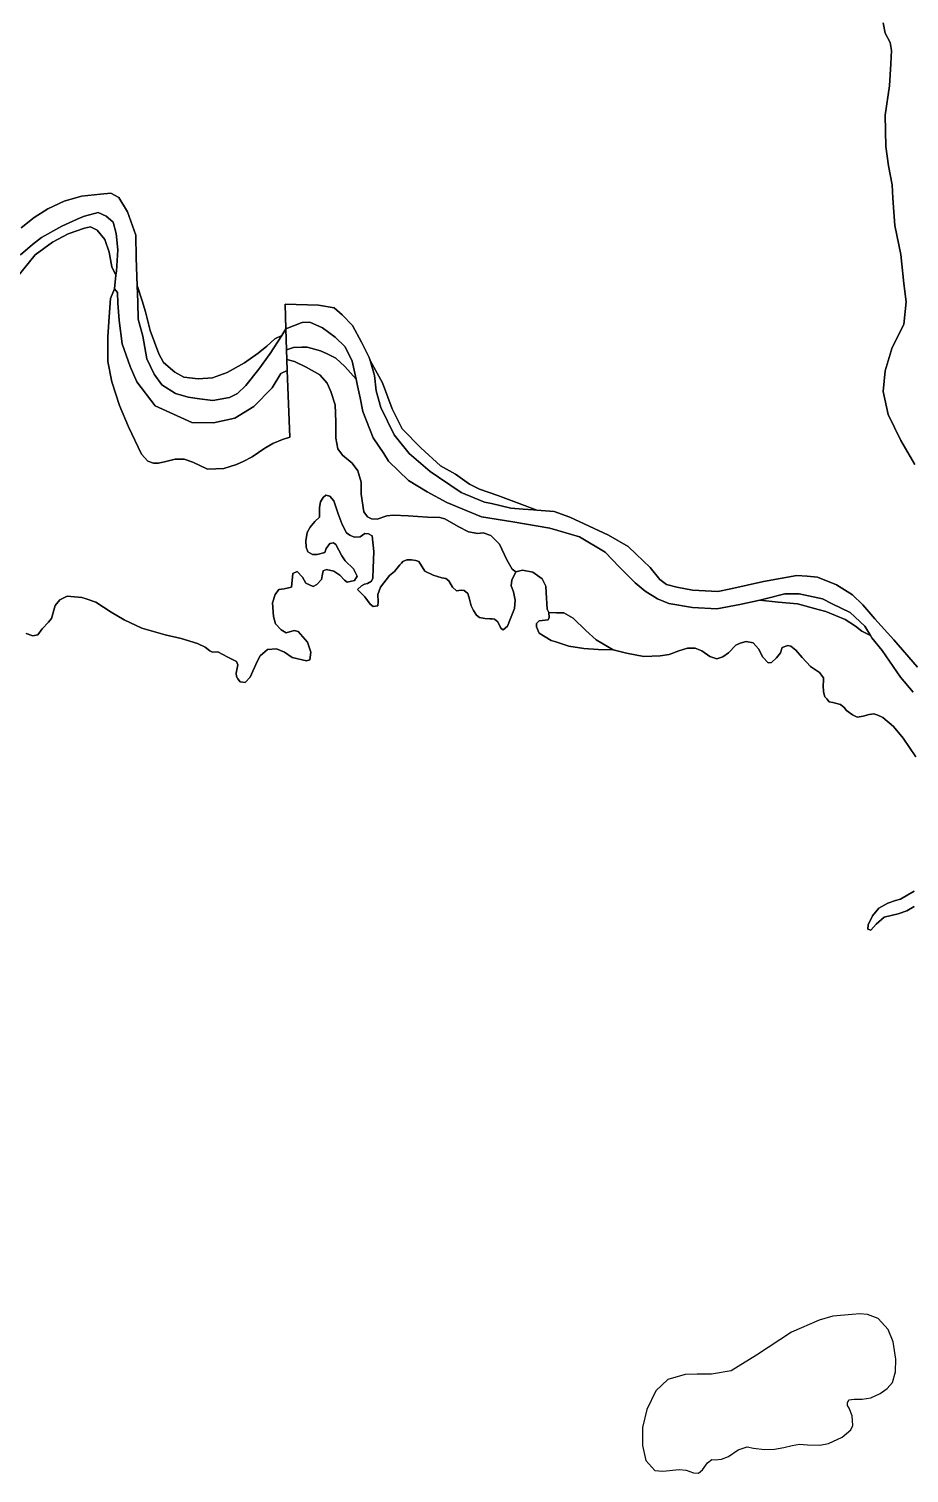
# Model space of a CAD drawing. Header units: inches. Extents: x 288635 to 1232953, y 676945 to 1655780.
# Drawn here: x 475817 to 501520, y 713603 to 755798 of the extents above; entities that cross this region are included whole.
import ezdxf

# ---------------------------------------------------------------- set-up
doc = ezdxf.new("R2010")
doc.units = ezdxf.units.IN
doc.header["$MEASUREMENT"] = 0

msp = doc.modelspace()

# ---------------------------------------------------------------- linework, layer by layer
at = {"color": 1}
for points in [[(501685.3414, 743068.0777), (501278.9406, 743774.1991), (500908.0999, 744531.1206), (500765.8596, 745206.762), (500816.6597, 745806.2032), (501030.0201, 746492.0045), (501365.3008, 747162.5659), (501436.4209, 747828.0472), (501365.3008, 748361.4483), (501273.8606, 749209.81), (501106.2203, 750058.1717), (501045.2602, 750850.6533), (501030.0201, 751241.814), (500918.2599, 751795.5352), (500836.9797, 752359.4163), (500821.7397, 753273.8181), (500948.74, 754137.4198), (500989.3801, 754772.4211), (501004.6201, 755168.6619), (500967.3667, 755401.7074), (500819.1997, 755671.5829), (500760.9913, 755973.2085)], [(500760.9913, 755973.2085), (500819.1997, 755671.5829), (500967.3667, 755401.7074), (501004.6201, 755168.6619), (500989.3801, 754772.4211), (500948.74, 754137.4198), (500821.7397, 753273.8181), (500836.9797, 752359.4163), (500918.2599, 751795.5352), (501030.0201, 751241.814), (501045.2602, 750850.6533), (501106.2203, 750058.1717), (501273.8606, 749209.81), (501365.3008, 748361.4483), (501436.4209, 747828.0472), (501365.3008, 747162.5659), (501030.0201, 746492.0045), (500816.6597, 745806.2032), (500765.8596, 745206.762), (500908.0999, 744531.1206), (501278.9406, 743774.1991), (501685.3414, 743068.0777)], [(475591.1321, 749985.0768), (475972.1328, 750289.8774), (476373.4536, 750543.8779), (476845.8946, 750767.3984), (477348.8156, 750909.6387), (477907.6167, 750970.5988), (478212.4173, 750995.9989), (478441.0178, 750868.9986), (478700.0983, 750457.5178), (478943.9388, 749766.6364), (478949.0188, 749111.3151), (478980.9204, 748297.8245), (478999.8189, 747815.9125), (479004.8989, 747312.9915), (479142.0592, 746820.2305), (479263.9794, 746159.8292), (479477.3398, 745712.7883), (479695.7803, 745397.8277), (480102.1811, 745148.9072), (480462.8618, 745042.2269), (480798.1425, 744986.3468), (481189.3033, 744945.7067), (481671.9042, 745032.0669), (481907.9554, 745146.8752), (482151.7959, 745375.4756), (482527.7166, 745858.0766), (482862.9973, 746315.2775), (483206.7092, 746839.4381), (483324.2035, 747038.2553), (483324.2035, 747038.2553), (483339.5562, 746424.9574), (483346.8241, 746134.6269), (483354.7497, 745818.0231), (483177.9579, 745731.0763), (482918.8774, 745309.4355), (482385.4763, 744765.8744), (481834.4646, 744427.5457), (481209.6233, 744290.3854), (480574.622, 744295.4654), (479507.8199, 744788.2264), (478964.2588, 745489.2678), (478771.2184, 745931.2287), (478542.618, 746591.63), (478451.1778, 747277.4314), (478415.6177, 747785.4324), (478400.3777, 748100.3931), (478319.0975, 748201.9933), (478358.735, 748602.3322), (478369.8976, 748715.0743), (478410.5377, 749339.9155), (478364.8176, 749822.5165), (478278.4574, 750152.7172), (478203.783, 750216.4636), (478070.177, 750330.5175), (477841.5766, 750437.1977), (477440.2558, 750330.5175), (477314.4099, 750273.4028), (476779.8544, 750030.7969), (476180.4132, 749705.6763), (475921.3327, 749502.4759), (475570.812, 749192.5952)], [(501765.7787, 737151.1802), (501074.8973, 737948.7418), (500521.1762, 738563.4231), (500170.6555, 738974.9039), (499870.9349, 739264.4645), (499398.494, 739554.025), (498844.7729, 739782.6255), (498544.6849, 739805.5136), (498245.3317, 739828.3456), (497264.8897, 739655.6252), (496314.9278, 739437.1848), (495938.9647, 739356.2856), (495192.2032, 739396.9257), (494740.0823, 739483.2859), (494435.2817, 739564.5661), (494237.1613, 739706.8063), (493962.8408, 740057.327), (493551.36, 740448.4878), (493312.5995, 740672.0083), (492743.6384, 741002.2089), (491610.7961, 741535.61), (491153.5952, 741698.1703), (490645.9258, 741741.1931), (490132.0042, 741929.5645), (489507.5863, 742167.6899), (488978.4186, 742347.607), (488687.3763, 742501.0656), (488269.3338, 742786.8162), (487840.708, 743035.525), (487263.9151, 743554.1094), (486720.2835, 744113.9688), (486423.9496, 744698.17), (486144.549, 745460.1715), (485783.7359, 746110.3406), (485757.2926, 746201.5244), (485529.7505, 746646.0253), (485265.1667, 747127.5679), (484963.5411, 747439.7768), (484730.7073, 747651.4439), (484270.3313, 747725.5274), (483298.6695, 747752.8139), (483324.2035, 747038.2553), (483206.7092, 746839.4381), (482997.8365, 746744.3334), (482765.0027, 746532.6663), (482506.7689, 746320.9993), (482113.0681, 746045.832), (481605.0671, 745757.9648), (481181.7329, 745601.3311), (480758.3987, 745575.9311), (480339.2979, 745626.7312), (480081.064, 745766.4315), (479746.63, 746054.2987), (479606.9297, 746299.8325), (479357.1626, 746985.6339), (479225.929, 747531.735), (479124.3288, 747849.2356), (478980.9204, 748297.8245), (478949.0188, 749111.3151), (478943.9388, 749766.6364), (478700.0983, 750457.5178), (478441.0178, 750868.9986), (478212.4173, 750995.9989), (477907.6167, 750970.5988), (477348.8156, 750909.6387), (476845.8946, 750767.3984), (476373.4536, 750543.8779), (475972.1328, 750289.8774), (475591.1321, 749985.0768)], [(475570.812, 749192.5952), (475921.3327, 749502.4759), (476180.4132, 749705.6763), (476779.8544, 750030.7969), (477314.4099, 750273.4028), (477440.2558, 750330.5175), (477841.5766, 750437.1977), (478070.177, 750330.5175), (478203.783, 750216.4636), (478278.4574, 750152.7172), (478278.4574, 750152.7172), (478364.8176, 749822.5165), (478410.5377, 749339.9155), (478369.8976, 748715.0743), (478358.735, 748602.3322), (478238.1009, 748849.8344), (478158.7257, 749278.4602), (478031.7255, 749648.8777), (477809.475, 749918.7532), (477613.683, 750014.0034), (477444.3493, 749971.67), (476968.0984, 749807.628), (476502.4308, 749569.5025), (475999.7214, 749199.0851), (475459.9703, 748537.6254)], [(475459.9703, 748537.6254), (475999.7214, 749199.0851), (476502.4308, 749569.5025), (476968.0984, 749807.628), (477444.3493, 749971.67), (477613.683, 750014.0034), (477809.475, 749918.7532), (478031.7255, 749648.8777), (478158.7257, 749278.4602), (478238.1009, 748849.8344), (478358.735, 748602.3322), (478319.0975, 748201.9933), (478198.0874, 747918.0747), (478162.5273, 747384.6736), (478121.8872, 746805.5525), (478116.8072, 746079.111), (478238.7275, 745484.7498), (478462.2479, 744793.8685), (478721.3284, 744174.1072), (479102.3292, 743371.4656), (479285.2096, 743168.2652), (479285.2096, 743168.2652), (479452.8499, 743112.3851), (479605.2502, 743112.3851), (479818.6106, 743163.1852), (480087.8512, 743224.1453), (480346.9317, 743224.1453), (480606.0122, 743137.7852), (481027.653, 742934.5847), (481271.4935, 742939.6648), (481510.254, 742954.9048), (481876.0147, 743071.745), (482074.1351, 743163.1852), (482333.2157, 743290.1855), (482704.0564, 743544.186), (482937.7369, 743681.3462), (483222.2174, 743803.2665), (483437.9816, 743873.3899), (483354.7497, 745818.0231), (483346.8241, 746134.6269), (483570.0514, 746081.2048), (483908.7187, 745917.1628), (484316.1778, 745689.6206), (484522.5533, 745451.4952), (484633.6785, 745208.078), (484755.3871, 744811.2022), (484781.8454, 744313.7846), (484776.5538, 743837.5336), (484834.7622, 743530.6163), (484972.3458, 743340.1159), (485258.0964, 743112.5738), (485420.4451, 742882.7034), (485516.9653, 742552.5027), (485516.9653, 742201.982), (485598.2454, 741688.901), (485699.8456, 741541.5807), (485821.7659, 741480.6206), (485984.3262, 741475.5405), (486268.8068, 741566.9807), (486456.7671, 741592.3808), (486888.568, 741566.9807), (487457.5291, 741536.5007), (487813.1298, 741521.2606), (487965.5301, 741480.6206), (488351.6109, 741257.1001), (488656.4115, 741104.6998), (488925.6521, 741053.8997), (489083.1324, 741074.2197), (489306.6528, 740992.9396), (489560.6533, 740744.0191), (489768.9338, 740281.7382), (489931.4941, 740012.4976), (490033.0943, 739931.2175), (489921.0288, 739688.2184), (489900.7088, 739525.658), (489966.7489, 739352.9377), (490017.549, 739104.0172), (489997.229, 738865.2567), (489875.3088, 738575.6961), (489794.0286, 738352.1757), (489667.0283, 738240.4155), (489616.2282, 738270.8955), (489590.8282, 738311.5356), (489509.548, 738474.0959), (489407.9478, 738555.3761), (489341.9077, 738560.4561), (489275.8676, 738560.4561), (489128.5473, 738575.6961), (488971.0669, 738601.0962), (488889.7868, 738672.2163), (488803.4266, 738804.2966), (488732.3065, 738946.5369), (488686.5864, 739139.5773), (488635.7863, 739302.1376), (488524.0261, 739388.4978), (488437.6659, 739403.7378), (488305.5856, 739383.4178), (488183.6654, 739485.018), (488076.9852, 739672.9783), (487995.705, 739744.0985), (487873.7848, 739764.4185), (487624.8643, 739835.5387), (487381.0238, 739957.4589), (487200.1489, 740236.6338), (487113.7887, 740267.1138), (486986.7884, 740282.3539), (486854.7082, 740282.3539), (486737.868, 740241.7138), (486697.2279, 740190.9137), (486646.4278, 740135.0336), (486492.022, 739947.2989), (486349.7817, 739825.3786), (486085.6212, 739490.098), (486004.341, 739271.6575), (486019.581, 739058.2971), (486004.341, 738946.5369), (485872.2607, 738921.1368), (485780.8206, 738987.177), (485628.4203, 739205.6174), (485416.667, 739422.6791), (485526.8201, 739530.7381), (485613.1802, 739571.3781), (485699.5404, 739596.7782), (485816.3806, 739657.7383), (485862.1007, 739749.1785), (485872.2607, 740038.7391), (485887.5008, 740531.5001), (485836.7007, 740983.621), (485730.0205, 741044.5811), (485628.4203, 741054.7411), (485486.18, 740958.2209), (485318.5396, 740948.0609), (485186.4594, 741003.941), (485089.9392, 741075.0611), (484962.9389, 741313.8216), (484846.0987, 741633.8623), (484724.1785, 742004.703), (484602.2582, 742141.8633), (484485.418, 742177.4234), (484409.2178, 742111.3832), (484333.0177, 741984.383), (484302.5376, 741816.7426), (484302.5376, 741532.2621), (484165.3773, 741410.3418), (484028.2171, 741242.7015), (483941.8569, 741080.1412), (483901.2168, 740841.3807), (483911.3768, 740658.5003), (483957.0969, 740521.34), (484099.3372, 740440.0599), (484231.4175, 740440.0599), (484460.0179, 740501.02), (484500.658, 740612.7802), (484602.2582, 740760.1005), (484714.0184, 740780.4206), (484774.9786, 740729.6205), (484871.4987, 740572.1401), (484957.8589, 740404.4998), (485054.3791, 740252.0995), (485293.1396, 740018.419), (485399.8198, 739805.0586), (485328.6997, 739678.0584), (485110.2957, 739636.7698), (485035.8324, 739688.8044), (484893.5921, 739836.1247), (484720.8718, 739952.965), (484502.4313, 739998.6851), (484410.9912, 739963.125), (484390.6711, 739871.6848), (484365.2711, 739714.2045), (484226.3116, 739566.4609), (484118.3614, 739502.9607), (483902.9901, 739607.5243), (483807.2108, 739776.0113), (483648.4605, 739947.4616), (483527.8102, 739883.9615), (483487.9875, 739485.7647), (483267.4597, 739439.4606), (483115.0594, 739420.4106), (483007.1092, 739274.3603), (482930.909, 739026.7098), (482962.6591, 738633.009), (483013.4592, 738417.1086), (483178.5595, 738239.3082), (483332.7603, 738148.9906), (483559.5603, 738220.2582), (483680.2105, 738188.5081), (483953.7902, 737880.3208), (484045.2304, 737590.7603), (484024.9104, 737367.2398), (483923.3102, 737331.6797), (483505.4249, 737432.4417), (483281.8438, 737592.1424), (483043.0833, 737688.6626), (482784.0028, 737668.3426), (482565.5624, 737480.3822), (482484.2822, 737312.7419), (482281.0818, 736855.541), (482133.7615, 736703.1406), (481981.3612, 736723.4607), (481920.4011, 736804.7409), (481879.761, 736875.861), (481869.601, 736972.3812), (481884.841, 737068.9014), (481920.4011, 737221.3017), (481874.681, 737312.7419), (481625.7605, 737439.7421), (481331.1199, 737602.3024), (481173.6396, 737592.1424), (481097.4394, 737627.7025), (480965.3592, 737734.3827), (480741.8387, 737846.1429), (480264.3178, 737988.3832), (479791.8768, 738089.9834), (479116.2355, 738293.1838), (478598.0744, 738531.9443), (478222.1537, 738760.5448), (477775.1128, 739050.1053), (477490.8663, 739144.8542), (477363.632, 739187.2656), (476931.8311, 739227.9057), (476723.5507, 739121.2255), (476581.3104, 738948.5051), (476474.6302, 738567.5044), (476388.27, 738465.9042), (476200.3096, 738267.7838), (476073.3094, 738095.0634), (475931.0691, 738069.6634), (475738.0287, 738130.6235)], [(501633.6985, 736419.6588), (501267.9377, 736856.5396), (500729.4567, 737638.8612), (500434.8161, 738004.6219), (500394.9762, 738072.3497), (500231.6157, 738350.0626), (499799.8148, 738746.3034), (499276.6939, 739001.3248), (498987.0132, 739142.5442), (498311.3718, 739289.8645), (497894.811, 739289.8645), (497351.2499, 739152.7042), (497158.3961, 739110.8346), (496579.0884, 738985.0639), (495903.4047, 738858.4446), (495197.2833, 738894.0047), (494506.4019, 739010.845), (494176.2012, 739148.0052), (493815.5205, 739371.5257), (493515.7999, 739610.2862), (493204.8869, 739928.186), (493063.679, 740072.5671), (492647.1182, 740514.528), (491890.1966, 740961.5689), (491031.6749, 741210.4894), (489944.5528, 741398.4497), (489033.5376, 741546.405), (488022.6156, 741962.9659), (487443.4944, 742272.8465), (486905.0133, 742603.0471), (486320.8122, 743172.0083), (486176.5495, 743391.681), (485873.7713, 743852.7296), (485568.9707, 744619.8112), (485486.0563, 745019.8577), (485413.3336, 745370.731), (485371.1978, 745568.3334), (485259.875, 746090.3991), (485053.4996, 746508.4417), (484757.1656, 746788.9005), (484392.0399, 747064.0678), (484021.6225, 747233.4014), (483799.3721, 747222.8181), (483766.4693, 747210.0381), (483324.2035, 747038.2553), (483324.2035, 747038.2553), (483298.6695, 747752.8139), (484270.3313, 747725.5274), (484730.7073, 747651.4439), (484963.5411, 747439.7768), (485265.1667, 747127.5679), (485529.7505, 746646.0253), (485757.2926, 746201.5244), (485783.7359, 746110.3406), (485910.7513, 745672.3566), (485953.0847, 745222.5641), (486092.2117, 744736.6514), (486483.3725, 743939.0898), (486925.3334, 743390.4487), (487534.9346, 742862.1277), (487776.2881, 742700.7734), (488439.1764, 742257.6064), (489119.8978, 741968.0459), (489329.8715, 741931.8508), (489888.6726, 741794.6905), (490249.3534, 741769.2905), (490554.154, 741748.9704), (490645.9258, 741741.1931), (491153.5952, 741698.1703), (491610.7961, 741535.61), (492743.6384, 741002.2089), (493312.5995, 740672.0083), (493551.36, 740448.4878), (493962.8408, 740057.327), (494237.1613, 739706.8063), (494435.2817, 739564.5661), (494740.0823, 739483.2859), (495192.2032, 739396.9257), (495938.9647, 739356.2856), (496314.9278, 739437.1848), (497264.8897, 739655.6252), (498245.3317, 739828.3456), (498544.6849, 739805.5136), (498844.7729, 739782.6255), (499398.494, 739554.025), (499870.9349, 739264.4645), (500170.6555, 738974.9039), (500521.1762, 738563.4231), (501074.8973, 737948.7418), (501765.7787, 737151.1802)], [(501716.2286, 734529.7555), (501350.4679, 735073.3166), (501065.9873, 735413.6773), (500751.0267, 735682.9178), (500603.7064, 735743.878), (500486.8662, 735784.518), (500354.7859, 735764.198), (500176.9856, 735718.4779), (500004.2652, 735693.0779), (499867.105, 735754.038), (499689.3046, 735881.0382), (499623.2645, 735972.4784), (499516.5843, 736058.8386), (499287.9838, 736114.7187), (499186.3836, 736140.1188), (499115.2634, 736226.4789), (499059.3833, 736287.4391), (499023.8233, 736424.5993), (499008.5832, 736617.6397), (499023.8233, 736749.72), (499018.7433, 736836.0802), (498901.903, 736998.6405), (498642.8225, 737171.3608), (498398.982, 737430.4413), (498216.1016, 737643.8018), (498063.7013, 737765.722), (497977.3412, 737786.0421), (497812.4948, 737722.5419), (497761.6947, 737565.0616), (497649.9345, 737417.7413), (497497.5342, 737290.7411), (497406.094, 737280.581), (497248.6137, 737438.0614), (497121.6135, 737681.9018), (496964.1331, 737864.7822), (496766.0127, 737895.2623), (496583.1324, 737854.6222), (496456.1321, 737788.5821), (496242.7717, 737570.1416), (496085.2914, 737448.2214), (495902.411, 737397.4213), (495704.2906, 737463.4614), (495470.6102, 737626.0217), (495272.4898, 737707.3019), (495043.8893, 737702.2219), (494794.9688, 737626.0217), (494510.4882, 737524.4215), (494246.3277, 737478.7014), (493768.8068, 737458.3814), (493270.9658, 737559.9816), (492874.725, 737656.5018), (492376.884, 737951.1424), (492080.3384, 738219.254), (491709.4976, 738585.0148), (491435.1771, 738737.4151), (491221.8167, 738737.4151), (491003.3762, 738742.4951), (490952.5761, 738849.1753), (490917.0611, 739327.547), (490911.936, 739519.7366), (490800.1758, 739728.017), (490536.0153, 739926.1374), (490226.1347, 739987.0976), (490033.0943, 739931.2175), (489931.4941, 740012.4976), (489768.9338, 740281.7382), (489560.6533, 740744.0191), (489306.6528, 740992.9396), (489083.1324, 741074.2197), (488925.6521, 741053.8997), (488656.4115, 741104.6998), (488351.6109, 741257.1001), (487965.5301, 741480.6206), (487813.1298, 741521.2606), (487457.5291, 741536.5007), (486888.568, 741566.9807), (486456.7671, 741592.3808), (486268.8068, 741566.9807), (485984.3262, 741475.5405), (485821.7659, 741480.6206), (485699.8456, 741541.5807), (485598.2454, 741688.901), (485516.9653, 742201.982), (485516.9653, 742552.5027), (485420.4451, 742882.7034), (485258.0964, 743112.5738), (484972.3458, 743340.1159), (484834.7622, 743530.6163), (484776.5538, 743837.5336), (484781.8454, 744313.7846), (484755.3871, 744811.2022), (484633.6785, 745208.078), (484522.5533, 745451.4952), (484316.1778, 745689.6206), (483908.7187, 745917.1628), (483570.0514, 746081.2048), (483346.8241, 746134.6269), (483339.5562, 746424.9574), (483543.593, 746493.9556), (483788.3991, 746497.2197), (483940.4688, 746499.2473), (484332.0529, 746393.4137), (484527.8449, 746308.7469), (484776.5538, 746176.4549), (485041.1376, 745933.0378), (485371.1978, 745568.3334), (485413.3336, 745370.731), (485486.0563, 745019.8577), (485568.9707, 744619.8112), (485873.7713, 743852.7296), (486176.5495, 743391.681), (486320.8122, 743172.0083), (486905.0133, 742603.0471), (487443.4944, 742272.8465), (488022.6156, 741962.9659), (489033.5376, 741546.405), (489944.5528, 741398.4497), (491031.6749, 741210.4894), (491890.1966, 740961.5689), (492647.1182, 740514.528), (493063.679, 740072.5671), (493204.8869, 739928.186), (493515.7999, 739610.2862), (493815.5205, 739371.5257), (494176.2012, 739148.0052), (494506.4019, 739010.845), (495197.2833, 738894.0047), (495903.4047, 738858.4446), (496579.0884, 738985.0639), (497158.3961, 739110.8346), (497700.7346, 739053.5046), (498264.6157, 739003.9745), (498865.5929, 738836.2599), (499083.7674, 738775.374), (499655.2685, 738540.4236), (499953.7191, 738343.5732), (500144.2195, 738197.5229), (500394.9762, 738072.3497), (500434.8161, 738004.6219), (500729.4567, 737638.8612), (501267.9377, 736856.5396), (501633.6985, 736419.6588)], [(475738.0287, 738130.6235), (475931.0691, 738069.6634), (476073.3094, 738095.0634), (476200.3096, 738267.7838), (476388.27, 738465.9042), (476474.6302, 738567.5044), (476581.3104, 738948.5051), (476723.5507, 739121.2255), (476931.8311, 739227.9057), (477363.632, 739187.2656), (477490.8663, 739144.8542), (477775.1128, 739050.1053), (478222.1537, 738760.5448), (478598.0744, 738531.9443), (479116.2355, 738293.1838), (479791.8768, 738089.9834), (480264.3178, 737988.3832), (480741.8387, 737846.1429), (480965.3592, 737734.3827), (481097.4394, 737627.7025), (481173.6396, 737592.1424), (481331.1199, 737602.3024), (481625.7605, 737439.7421), (481874.681, 737312.7419), (481920.4011, 737221.3017), (481884.841, 737068.9014), (481869.601, 736972.3812), (481879.761, 736875.861), (481920.4011, 736804.7409), (481981.3612, 736723.4607), (482133.7615, 736703.1406), (482281.0818, 736855.541), (482484.2822, 737312.7419), (482565.5624, 737480.3822), (482784.0028, 737668.3426), (483043.0833, 737688.6626), (483281.8438, 737592.1424), (483505.4249, 737432.4417), (483923.3102, 737331.6797), (484024.9104, 737367.2398), (484045.2304, 737590.7603), (483953.7902, 737880.3208), (483680.2105, 738188.5081), (483559.5603, 738220.2582), (483332.7603, 738148.9906), (483178.5595, 738239.3082), (483013.4592, 738417.1086), (482962.6591, 738633.009), (482930.909, 739026.7098), (483007.1092, 739274.3603), (483115.0594, 739420.4106), (483267.4597, 739439.4606), (483487.9875, 739485.7647), (483527.8102, 739883.9615), (483648.4605, 739947.4616), (483807.2108, 739776.0113), (483902.9901, 739607.5243), (484118.3614, 739502.9607), (484226.3116, 739566.4609), (484365.2711, 739714.2045), (484390.6711, 739871.6848), (484410.9912, 739963.125), (484502.4313, 739998.6851), (484720.8718, 739952.965), (484893.5921, 739836.1247), (485035.8324, 739688.8044), (485110.2957, 739636.7698), (485328.6997, 739678.0584), (485399.8198, 739805.0586), (485293.1396, 740018.419), (485054.3791, 740252.0995), (484957.8589, 740404.4998), (484871.4987, 740572.1401), (484774.9786, 740729.6205), (484714.0184, 740780.4206), (484602.2582, 740760.1005), (484500.658, 740612.7802), (484460.0179, 740501.02), (484231.4175, 740440.0599), (484099.3372, 740440.0599), (483957.0969, 740521.34), (483911.3768, 740658.5003), (483901.2168, 740841.3807), (483941.8569, 741080.1412), (484028.2171, 741242.7015), (484165.3773, 741410.3418), (484302.5376, 741532.2621), (484302.5376, 741816.7426), (484333.0177, 741984.383), (484409.2178, 742111.3832), (484485.418, 742177.4234), (484602.2582, 742141.8633), (484724.1785, 742004.703), (484846.0987, 741633.8623), (484962.9389, 741313.8216), (485089.9392, 741075.0611), (485186.4594, 741003.941), (485318.5396, 740948.0609), (485486.18, 740958.2209), (485628.4203, 741054.7411), (485730.0205, 741044.5811), (485836.7007, 740983.621), (485887.5008, 740531.5001), (485872.2607, 740038.7391), (485862.1007, 739749.1785), (485816.3806, 739657.7383), (485699.5404, 739596.7782), (485613.1802, 739571.3781), (485526.8201, 739530.7381), (485416.667, 739422.6791), (485628.4203, 739205.6174), (485780.8206, 738987.177), (485872.2607, 738921.1368), (486004.341, 738946.5369), (486019.581, 739058.2971), (486004.341, 739271.6575), (486085.6212, 739490.098), (486349.7817, 739825.3786), (486492.022, 739947.2989), (486646.4278, 740135.0336), (486697.2279, 740190.9137), (486737.868, 740241.7138), (486854.7082, 740282.3539), (486986.7884, 740282.3539), (487113.7887, 740267.1138), (487200.1489, 740236.6338), (487381.0238, 739957.4589), (487624.8643, 739835.5387), (487873.7848, 739764.4185), (487995.705, 739744.0985), (488076.9852, 739672.9783), (488183.6654, 739485.018), (488305.5856, 739383.4178), (488437.6659, 739403.7378), (488524.0261, 739388.4978), (488635.7863, 739302.1376), (488686.5864, 739139.5773), (488732.3065, 738946.5369), (488803.4266, 738804.2966), (488889.7868, 738672.2163), (488971.0669, 738601.0962), (489128.5473, 738575.6961), (489275.8676, 738560.4561), (489341.9077, 738560.4561), (489407.9478, 738555.3761), (489509.548, 738474.0959), (489590.8282, 738311.5356), (489616.2282, 738270.8955), (489667.0283, 738240.4155), (489794.0286, 738352.1757), (489875.3088, 738575.6961), (489997.229, 738865.2567), (490017.549, 739104.0172), (489966.7489, 739352.9377), (489900.7088, 739525.658), (489921.0288, 739688.2184), (490033.0943, 739931.2175), (490226.1347, 739987.0976), (490536.0153, 739926.1374), (490800.1758, 739728.017), (490911.936, 739519.7366), (490917.0611, 739327.547), (490952.5761, 738849.1753), (491003.3762, 738742.4951), (491013.231, 738601.0962), (490982.751, 738529.9761), (490799.8706, 738509.656), (490713.5104, 738499.496), (490642.3903, 738423.2958), (490637.3103, 738331.8557), (490718.5904, 738143.8953), (491069.1111, 737930.5349), (491203.9996, 737886.8945), (491587.2722, 737762.8945), (492019.073, 737691.7744), (492440.7139, 737661.2943), (492874.725, 737656.5018), (493270.9658, 737559.9816), (493768.8068, 737458.3814), (494246.3277, 737478.7014), (494510.4882, 737524.4215), (494794.9688, 737626.0217), (495043.8893, 737702.2219), (495272.4898, 737707.3019), (495470.6102, 737626.0217), (495704.2906, 737463.4614), (495902.411, 737397.4213), (496085.2914, 737448.2214), (496242.7717, 737570.1416), (496456.1321, 737788.5821), (496583.1324, 737854.6222), (496766.0127, 737895.2623), (496964.1331, 737864.7822), (497121.6135, 737681.9018), (497248.6137, 737438.0614), (497406.094, 737280.581), (497497.5342, 737290.7411), (497649.9345, 737417.7413), (497761.6947, 737565.0616), (497812.4948, 737722.5419), (497977.3412, 737786.0421), (498063.7013, 737765.722), (498216.1016, 737643.8018), (498398.982, 737430.4413), (498642.8225, 737171.3608), (498901.903, 736998.6405), (499018.7433, 736836.0802), (499023.8233, 736749.72), (499008.5832, 736617.6397), (499023.8233, 736424.5993), (499059.3833, 736287.4391), (499115.2634, 736226.4789), (499186.3836, 736140.1188), (499287.9838, 736114.7187), (499516.5843, 736058.8386), (499623.2645, 735972.4784), (499689.3046, 735881.0382), (499867.105, 735754.038), (500004.2652, 735693.0779), (500176.9856, 735718.4779), (500354.7859, 735764.198), (500486.8662, 735784.518), (500603.7064, 735743.878), (500751.0267, 735682.9178), (501065.9873, 735413.6773), (501350.4679, 735073.3166), (501716.2286, 734529.7555)], [(501662.9803, 730603.705), (501485.1799, 730497.8714), (501269.2795, 730370.8712), (501121.1125, 730337.0044), (500900.9787, 730256.5709), (500638.5115, 730112.6373), (500452.2445, 729888.2702), (500321.0109, 729621.5697), (500316.7776, 729498.8028), (500401.4444, 729464.936), (500558.0781, 729638.503), (500790.9119, 729845.9368), (501204.9327, 729941.6103), (501448.7732, 730033.0505), (501672.2936, 730154.9707)], [(501672.2936, 730154.9707), (501448.7732, 730033.0505), (501204.9327, 729941.6103), (500790.9119, 729845.9368), (500558.0781, 729638.503), (500401.4444, 729464.936), (500316.7776, 729498.8028), (500321.0109, 729621.5697), (500452.2445, 729888.2702), (500638.5115, 730112.6373), (500900.9787, 730256.5709), (501121.1125, 730337.0044), (501269.2795, 730370.8712), (501485.1799, 730497.8714), (501662.9803, 730603.705)]]:
    msp.add_lwpolyline(points, dxfattribs=at)
for points in [[(480574.622, 744295.4654), (481209.6233, 744290.3854), (481834.4646, 744427.5457), (482385.4763, 744765.8744), (482918.8774, 745309.4355), (483177.9579, 745731.0763), (483354.7497, 745818.0231), (483437.9816, 743873.3899), (483222.2174, 743803.2665), (482937.7369, 743681.3462), (482704.0564, 743544.186), (482333.2157, 743290.1855), (482074.1351, 743163.1852), (481876.0147, 743071.745), (481510.254, 742954.9048), (481271.4935, 742939.6648), (481027.653, 742934.5847), (480606.0122, 743137.7852), (480346.9317, 743224.1453), (480087.8512, 743224.1453), (479818.6106, 743163.1852), (479605.2502, 743112.3851), (479452.8499, 743112.3851), (479285.2096, 743168.2652), (479102.3292, 743371.4656), (478721.3284, 744174.1072), (478462.2479, 744793.8685), (478238.7275, 745484.7498), (478116.8072, 746079.111), (478121.8872, 746805.5525), (478162.5273, 747384.6736), (478198.0874, 747918.0747), (478319.0975, 748201.9933), (478400.3777, 748100.3931), (478415.6177, 747785.4324), (478451.1778, 747277.4314), (478542.618, 746591.63), (478771.2184, 745931.2287), (478964.2588, 745489.2678), (479507.8199, 744788.2264), (480574.622, 744295.4654)], [(480339.2979, 745626.7312), (480758.3987, 745575.9311), (481181.7329, 745601.3311), (481605.0671, 745757.9648), (482113.0681, 746045.832), (482506.7689, 746320.9993), (482765.0027, 746532.6663), (482997.8365, 746744.3334), (483206.7092, 746839.4381), (482862.9973, 746315.2775), (482527.7166, 745858.0766), (482151.7959, 745375.4756), (481907.9554, 745146.8752), (481671.9042, 745032.0669), (481189.3033, 744945.7067), (480798.1425, 744986.3468), (480462.8618, 745042.2269), (480102.1811, 745148.9072), (479695.7803, 745397.8277), (479477.3398, 745712.7883), (479263.9794, 746159.8292), (479142.0592, 746820.2305), (479004.8989, 747312.9915), (478999.8189, 747815.9125), (478980.9204, 748297.8245), (479124.3288, 747849.2356), (479225.929, 747531.735), (479357.1626, 746985.6339), (479606.9297, 746299.8325), (479746.63, 746054.2987), (480081.064, 745766.4315), (480339.2979, 745626.7312)], [(485053.4996, 746508.4417), (485259.875, 746090.3991), (485371.1978, 745568.3334), (485041.1376, 745933.0378), (484776.5538, 746176.4549), (484527.8449, 746308.7469), (484332.0529, 746393.4137), (483940.4688, 746499.2473), (483788.3991, 746497.2197), (483543.593, 746493.9556), (483339.5562, 746424.9574), (483324.2035, 747038.2553), (483766.4693, 747210.0381), (483799.3721, 747222.8181), (484021.6225, 747233.4014), (484392.0399, 747064.0678), (484757.1656, 746788.9005), (485053.4996, 746508.4417)], [(490132.0042, 741929.5645), (490645.9258, 741741.1931), (490554.154, 741748.9704), (490249.3534, 741769.2905), (489888.6726, 741794.6905), (489329.8715, 741931.8508), (489119.8978, 741968.0459), (488439.1764, 742257.6064), (487776.2881, 742700.7734), (487534.9346, 742862.1277), (486925.3334, 743390.4487), (486483.3725, 743939.0898), (486092.2117, 744736.6514), (485953.0847, 745222.5641), (485910.7513, 745672.3566), (485783.7359, 746110.3406), (486144.549, 745460.1715), (486423.9496, 744698.17), (486720.2835, 744113.9688), (487263.9151, 743554.1094), (487840.708, 743035.525), (488269.3338, 742786.8162), (488687.3763, 742501.0656), (488978.4186, 742347.607), (489507.5863, 742167.6899), (490132.0042, 741929.5645)], [(500231.6157, 738350.0626), (500394.9762, 738072.3497), (500144.2195, 738197.5229), (499953.7191, 738343.5732), (499655.2685, 738540.4236), (499083.7674, 738775.374), (498865.5929, 738836.2599), (498264.6157, 739003.9745), (497700.7346, 739053.5046), (497158.3961, 739110.8346), (497351.2499, 739152.7042), (497894.811, 739289.8645), (498311.3718, 739289.8645), (498987.0132, 739142.5442), (499276.6939, 739001.3248), (499799.8148, 738746.3034), (500231.6157, 738350.0626)], [(491003.3762, 738742.4951), (491221.8167, 738737.4151), (491435.1771, 738737.4151), (491709.4976, 738585.0148), (492080.3384, 738219.254), (492376.884, 737951.1424), (492874.725, 737656.5018), (492440.7139, 737661.2943), (492019.073, 737691.7744), (491587.2722, 737762.8945), (491203.9996, 737886.8945), (491069.1111, 737930.5349), (490718.5904, 738143.8953), (490637.3103, 738331.8557), (490642.3903, 738423.2958), (490713.5104, 738499.496), (490799.8706, 738509.656), (490982.751, 738529.9761), (491013.231, 738601.0962), (491003.3762, 738742.4951)], [(495634.518, 713907.8054), (495756.4382, 713999.2456), (495858.0384, 713994.1656), (496040.9188, 714014.4856), (496249.1992, 714085.6058), (496523.5197, 714283.7262), (496787.6803, 714375.1664), (496975.6406, 714334.5263), (497295.6813, 714288.8062), (497590.3219, 714298.9662), (497859.5624, 714354.8463), (498108.4829, 714405.6464), (498316.7633, 714446.2865), (498550.4438, 714431.0465), (498911.1245, 714415.8064), (499165.125, 714471.6866), (499561.3658, 714654.5669), (499820.4463, 714867.9274), (499881.4065, 714994.9276), (499856.0064, 715279.4082), (499769.6462, 715502.9286), (499723.9261, 715579.1288), (499723.9261, 715655.3289), (499759.4862, 715746.7691), (499911.8865, 715767.0892), (500150.647, 715762.0091), (500399.5675, 715802.6492), (500678.9681, 715924.5695), (500882.1685, 716076.9698), (501039.6488, 716249.6901), (501126.0089, 716559.5707), (501136.169, 716930.4115), (501049.8088, 717438.4125), (500912.6485, 717799.0932), (500612.9279, 718119.1339), (500303.0473, 718241.0541), (500084.6069, 718261.3741), (499856.0064, 718241.0541), (499297.2053, 718185.174), (498890.8045, 718073.4138), (498083.0829, 717717.8131), (497062.0008, 717052.3317), (496325.3993, 716590.0508), (495746.2782, 716493.5306), (495329.7174, 716493.5306), (494984.2767, 716483.3706), (494476.2756, 716341.1303), (494120.6749, 716010.9296), (493856.5144, 715462.2885), (493734.5942, 714939.0475), (493734.5942, 714410.7264), (493836.1944, 713968.7656), (494095.2749, 713679.205), (494323.8753, 713658.8849), (494801.3963, 713709.685), (495009.6767, 713689.365), (495228.1172, 713608.0848), (495365.2774, 713603.0048), (495487.1977, 713694.445), (495634.518, 713907.8054)]]:
    msp.add_lwpolyline(points, close=True, dxfattribs=at)

doc.saveas('drawing.dxf')
